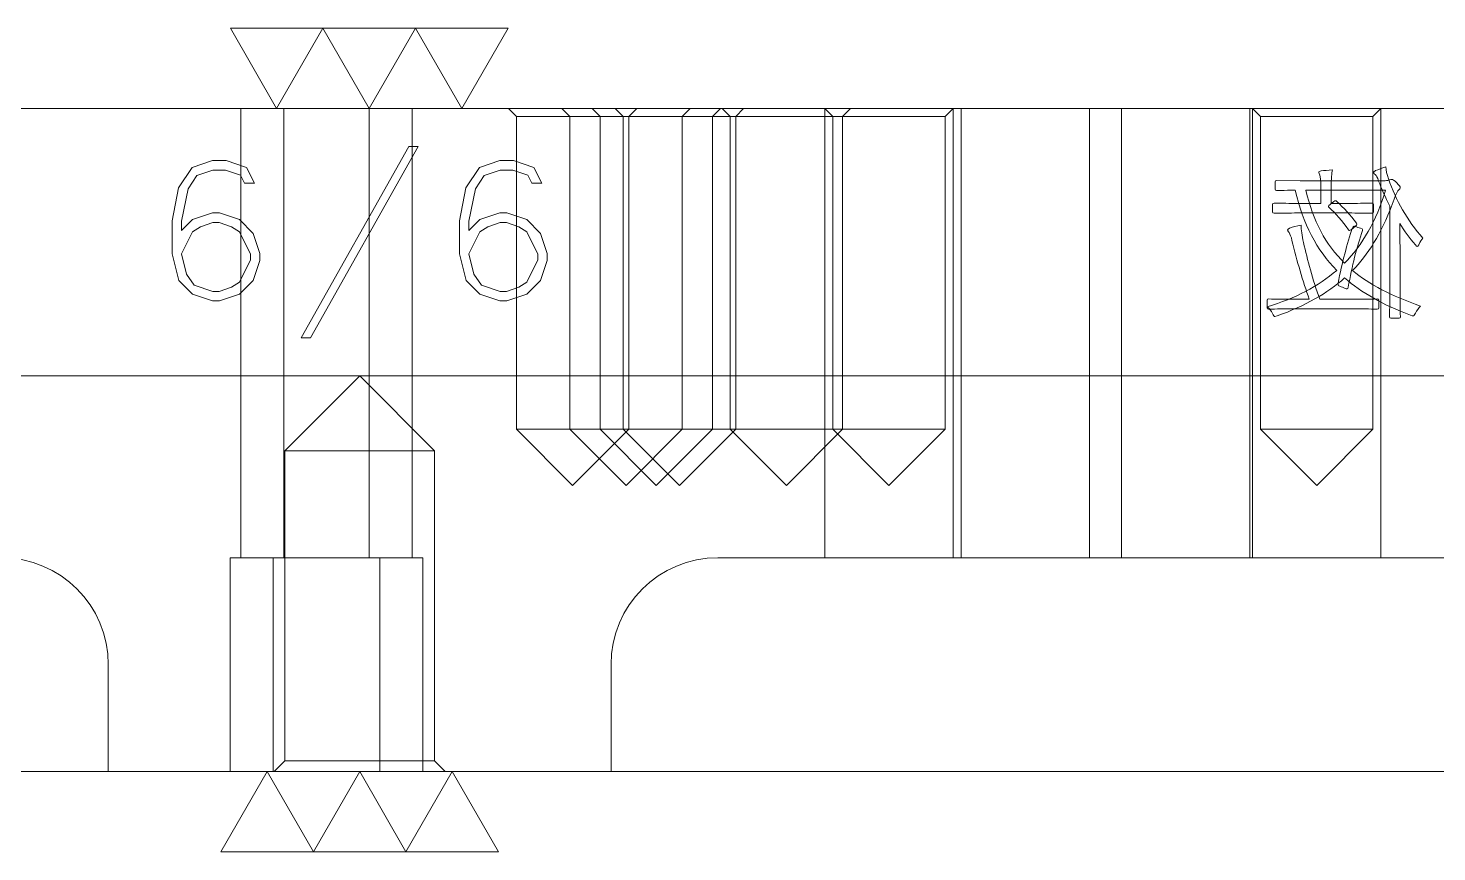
# Model space of a CAD drawing. Header units: millimetres. Extents: x 7176 to 10197, y 11773 to 13427.
# Drawn here: x 7967.5 to 8099.2, y 11773.3 to 11850.3 of the extents above; entities that cross this region are included whole.
import ezdxf

# ---------------------------------------------------------------- set-up
doc = ezdxf.new("R2010")
doc.units = ezdxf.units.MM
doc.linetypes.add('DASHED', pattern=[0])
for name, color, linetype, lineweight in [('DIE', 20, 'Continuous', 20), ('DIM', 4, 'Continuous', 20), ('LP', 40, 'Continuous', 20)]:
    doc.layers.add(name, color=color, linetype=linetype, lineweight=lineweight)

msp = doc.modelspace()

# ---------------------------------------------------------------- linework, layer by layer
at = {"layer": 'DIE', "color": 1, "linetype": 'Continuous', "lineweight": 5}
for points in [[(8012.369, 11850.281), (8008.039, 11842.781), (8003.708, 11850.281), (7999.378, 11842.781), (7995.048, 11850.281), (7990.718, 11842.781), (7986.388, 11850.281), (8012.369, 11850.281)], [(7985.488, 11773.281), (7989.818, 11780.781), (7994.148, 11773.281), (7998.478, 11780.781), (8002.808, 11773.281), (8007.138, 11780.781), (8011.469, 11773.281), (7985.488, 11773.281)]]:
    msp.add_lwpolyline(points, close=True, dxfattribs=at)
at = {"layer": 'DIM', "color": 252, "linetype": 'DASHED', "lineweight": 5}
msp.add_lwpolyline([(7198.478, 11842.781), (7198.478, 11780.781), (8798.478, 11780.781), (8798.478, 11842.781)], close=True, dxfattribs=at)
at = {"layer": 'LP', "color": 135, "linetype": 'Continuous', "lineweight": 5}
msp.add_line((8798.478, 11842.781), (7198.478, 11842.781), dxfattribs=at)
at = {"layer": 'LP', "color": 1, "linetype": 'DASHED', "lineweight": 5, "ltscale": 1.70264}
for p, q in [((7987.378, 11842.781), (7987.378, 11800.781)), ((7991.378, 11842.781), (7991.378, 11800.781)), ((7999.378, 11800.781), (7999.378, 11842.781)), ((8003.378, 11800.781), (8003.378, 11842.781)), ((8041.958, 11842.781), (8041.958, 11800.781)), ((8053.958, 11800.781), (8053.958, 11842.781)), ((8054.703, 11842.781), (8054.703, 11800.781)), ((8066.703, 11800.781), (8066.703, 11842.781)), ((8069.703, 11842.781), (8069.703, 11800.781)), ((8081.703, 11800.781), (8081.703, 11842.781)), ((8081.958, 11842.781), (8081.958, 11800.781)), ((8093.958, 11800.781), (8093.958, 11842.781))]:
    msp.add_line(p, q, dxfattribs=at)
at = {"layer": 'LP', "color": 5, "linetype": 'DASHED', "lineweight": 5, "ltscale": 1.70264}
for p, q in [((8012.378, 11842.781), (8013.125, 11842.034)), ((8017.378, 11842.781), (8018.125, 11842.034)), ((8020.203, 11842.781), (8020.95, 11842.034)), ((8022.378, 11842.781), (8023.125, 11842.034)), ((8023.631, 11842.034), (8024.378, 11842.781)), ((8028.631, 11842.034), (8029.378, 11842.781)), ((8031.456, 11842.034), (8032.203, 11842.781)), ((8032.378, 11842.781), (8033.125, 11842.034)), ((8033.631, 11842.034), (8034.378, 11842.781)), ((8041.958, 11842.781), (8042.705, 11842.034)), ((8043.631, 11842.034), (8044.378, 11842.781)), ((8053.211, 11842.034), (8053.958, 11842.781)), ((8081.958, 11842.781), (8082.705, 11842.034)), ((8093.211, 11842.034), (8093.958, 11842.781)), ((8013.125, 11842.034), (8013.125, 11812.781)), ((8020.95, 11842.034), (8013.125, 11842.034)), ((8018.125, 11842.034), (8018.125, 11812.781)), ((8020.95, 11842.034), (8020.95, 11812.781)), ((8031.456, 11842.034), (8020.95, 11842.034)), ((8023.125, 11842.034), (8023.125, 11812.781)), ((8023.631, 11812.781), (8023.631, 11842.034)), ((8028.631, 11812.781), (8028.631, 11842.034)), ((8031.456, 11812.781), (8031.456, 11842.034)), ((8033.631, 11842.034), (8031.456, 11842.034)), ((8033.125, 11842.034), (8033.125, 11812.781)), ((8033.631, 11812.781), (8033.631, 11842.034)), ((8043.631, 11842.034), (8033.631, 11842.034)), ((8042.705, 11842.034), (8042.705, 11812.781)), ((8043.631, 11812.781), (8043.631, 11842.034)), ((8053.211, 11842.034), (8043.631, 11842.034)), ((8053.211, 11812.781), (8053.211, 11842.034)), ((8082.705, 11842.034), (8082.705, 11812.781)), ((8093.211, 11842.034), (8082.705, 11842.034)), ((8093.211, 11812.781), (8093.211, 11842.034)), ((7998.478, 11817.784), (7991.475, 11810.781)), ((8005.481, 11810.781), (7998.478, 11817.784)), ((8013.125, 11812.781), (8018.378, 11807.528)), ((8013.125, 11812.781), (8020.95, 11812.781)), ((8018.125, 11812.781), (8023.378, 11807.528)), ((8018.378, 11807.528), (8023.631, 11812.781)), ((8020.95, 11812.781), (8026.203, 11807.528)), ((8020.95, 11812.781), (8031.456, 11812.781)), ((8023.125, 11812.781), (8028.378, 11807.528)), ((8023.378, 11807.528), (8028.631, 11812.781)), ((8026.203, 11807.528), (8031.456, 11812.781)), ((8028.378, 11807.528), (8033.631, 11812.781)), ((8031.456, 11812.781), (8033.631, 11812.781)), ((8033.125, 11812.781), (8038.378, 11807.528)), ((8033.631, 11812.781), (8043.631, 11812.781)), ((8038.378, 11807.528), (8043.631, 11812.781)), ((8042.705, 11812.781), (8047.958, 11807.528)), ((8043.631, 11812.781), (8053.211, 11812.781)), ((8047.958, 11807.528), (8053.211, 11812.781)), ((8082.705, 11812.781), (8087.958, 11807.528)), ((8082.705, 11812.781), (8093.211, 11812.781)), ((8087.958, 11807.528), (8093.211, 11812.781)), ((7991.475, 11810.781), (7991.475, 11781.778)), ((8005.481, 11810.781), (7991.475, 11810.781)), ((8005.481, 11781.778), (8005.481, 11810.781)), ((7991.475, 11781.778), (7990.478, 11780.781)), ((7991.475, 11781.778), (8005.481, 11781.778)), ((8006.478, 11780.781), (8005.481, 11781.778))]:
    msp.add_line(p, q, dxfattribs=at)
at = {"layer": 'LP', "color": 123, "linetype": 'Continuous', "lineweight": 5}
for p, q in [((8003.089, 11839.225), (7993.022, 11821.337)), ((7993.875, 11821.337), (8003.935, 11839.225)), ((8003.935, 11839.225), (8003.089, 11839.225)), ((7982.822, 11837.266), (7981.543, 11835.365)), ((7984.724, 11837.898), (7982.822, 11837.266)), ((7983.257, 11836.499), (7984.758, 11837.011)), ((7985.986, 11837.898), (7984.724, 11837.898)), ((7984.758, 11837.011), (7985.943, 11837.011)), ((7985.943, 11837.011), (7987.325, 11836.533)), ((7987.905, 11837.266), (7985.986, 11837.898)), ((7988.638, 11835.783), (7987.905, 11837.266)), ((8009.683, 11837.266), (8008.404, 11835.365)), ((8011.585, 11837.898), (8009.683, 11837.266)), ((8010.118, 11836.499), (8011.619, 11837.011)), ((8012.847, 11837.898), (8011.585, 11837.898)), ((8011.619, 11837.011), (8012.804, 11837.011)), ((8012.804, 11837.011), (8014.186, 11836.533)), ((8014.765, 11837.266), (8012.847, 11837.898)), ((8015.499, 11835.783), (8014.765, 11837.266)), ((7982.438, 11835.262), (7983.257, 11836.499)), ((7987.325, 11836.533), (7987.708, 11835.783)), ((7987.708, 11835.783), (7988.638, 11835.783)), ((8009.299, 11835.262), (8010.118, 11836.499)), ((8014.186, 11836.533), (8014.569, 11835.783)), ((8014.569, 11835.783), (8015.499, 11835.783)), ((8086.419, 11836.022), (8084.204, 11836.053)), ((7981.543, 11835.365), (7980.937, 11832.278)), ((7981.824, 11832.235), (7982.438, 11835.262)), ((8008.404, 11835.365), (8007.798, 11832.278)), ((8008.685, 11832.235), (8009.299, 11835.262)), ((8086.942, 11835.138), (8094.394, 11835.138)), ((7984.724, 11833.011), (7982.839, 11832.38)), ((7985.372, 11833.011), (7984.724, 11833.011)), ((7987.257, 11832.38), (7985.372, 11833.011)), ((8011.585, 11833.011), (8009.7, 11832.38)), ((8012.233, 11833.011), (8011.585, 11833.011)), ((8014.117, 11832.38), (8012.233, 11833.011)), ((8089.557, 11834.069), (8089.195, 11833.784)), ((7980.937, 11832.278), (7980.937, 11829.182)), ((7982.839, 11832.38), (7981.824, 11831.365)), ((7981.824, 11831.365), (7981.824, 11832.235)), ((7982.856, 11831.246), (7983.59, 11831.715)), ((7983.59, 11831.715), (7984.758, 11832.116)), ((7984.758, 11832.116), (7985.338, 11832.116)), ((7985.338, 11832.116), (7986.506, 11831.715)), ((7986.506, 11831.715), (7987.239, 11831.246)), ((7988.536, 11831.101), (7987.257, 11832.38)), ((8007.798, 11832.278), (8007.798, 11829.182)), ((8009.7, 11832.38), (8008.685, 11831.365)), ((8008.685, 11831.365), (8008.685, 11832.235)), ((8009.717, 11831.246), (8010.45, 11831.715)), ((8010.45, 11831.715), (8011.619, 11832.116)), ((8011.619, 11832.116), (8012.199, 11832.116)), ((8012.199, 11832.116), (8013.367, 11831.715)), ((8013.367, 11831.715), (8014.1, 11831.246)), ((8015.396, 11831.101), (8014.117, 11832.38)), ((8091.21, 11831.47), (8091.587, 11831.769)), ((7981.824, 11829.182), (7982.856, 11831.246)), ((7987.239, 11831.246), (7988.271, 11829.165)), ((7989.158, 11829.216), (7988.536, 11831.101)), ((8008.685, 11829.182), (8009.717, 11831.246)), ((8014.1, 11831.246), (8015.132, 11829.165)), ((8016.019, 11829.216), (8015.396, 11831.101)), ((7980.937, 11829.182), (7981.56, 11826.683)), ((7982.293, 11827.297), (7981.824, 11829.182)), ((7988.271, 11829.165), (7988.271, 11828.628)), ((7989.158, 11828.568), (7989.158, 11829.216)), ((8007.798, 11829.182), (8008.421, 11826.683)), ((8009.154, 11827.297), (8008.685, 11829.182)), ((8015.132, 11829.165), (8015.132, 11828.628)), ((8016.019, 11828.568), (8016.019, 11829.216)), ((7988.271, 11828.628), (7987.239, 11826.547)), ((7988.536, 11826.683), (7989.158, 11828.568)), ((8015.132, 11828.628), (8014.1, 11826.547)), ((8015.396, 11826.683), (8016.019, 11828.568)), ((7981.56, 11826.683), (7982.839, 11825.413)), ((7982.993, 11826.266), (7982.293, 11827.297)), ((7984.758, 11825.669), (7982.993, 11826.266)), ((7987.239, 11826.547), (7986.506, 11826.078)), ((7987.257, 11825.413), (7988.536, 11826.683)), ((8008.421, 11826.683), (8009.7, 11825.413)), ((8009.853, 11826.266), (8009.154, 11827.297)), ((8011.619, 11825.669), (8009.853, 11826.266)), ((8014.1, 11826.547), (8013.367, 11826.078)), ((8014.117, 11825.413), (8015.396, 11826.683)), ((7982.839, 11825.413), (7984.724, 11824.782)), ((7985.338, 11825.669), (7984.758, 11825.669)), ((7986.506, 11826.078), (7985.338, 11825.669)), ((7985.372, 11824.782), (7987.257, 11825.413)), ((8009.7, 11825.413), (8011.585, 11824.782)), ((8012.199, 11825.669), (8011.619, 11825.669)), ((8013.367, 11826.078), (8012.199, 11825.669)), ((8012.233, 11824.782), (8014.117, 11825.413)), ((7984.724, 11824.782), (7985.372, 11824.782)), ((8011.585, 11824.782), (8012.233, 11824.782)), ((8084.043, 11823.325), (8084.266, 11823.387)), ((7993.022, 11821.337), (7993.875, 11821.337))]:
    msp.add_line(p, q, dxfattribs=at)
at = {"layer": 'LP', "color": 123, "linetype": 'DASHED', "lineweight": 5, "ltscale": 1.70264}
msp.add_line((8084.073, 11835.244), (8084.073, 11835.251), dxfattribs=at)
at = {"layer": 'LP', "color": 31, "linetype": 'Continuous', "lineweight": 5}
for p, q in [((8798.478, 11817.781), (7198.478, 11817.781)), ((8031.978, 11800.781), (8194.978, 11800.781)), ((7974.978, 11780.781), (7974.978, 11790.781)), ((8021.978, 11790.781), (8021.978, 11780.781)), ((7974.978, 11780.781), (8021.978, 11780.781))]:
    msp.add_line(p, q, dxfattribs=at)
at = {"layer": 'LP', "color": 31, "linetype": 'DASHED', "lineweight": 5, "ltscale": 1.70264}
for p, q in [((7986.378, 11800.781), (7986.378, 11780.781)), ((7990.378, 11800.781), (7986.378, 11800.781)), ((7990.378, 11800.781), (7990.378, 11780.781)), ((8004.378, 11800.781), (7990.378, 11800.781)), ((8000.378, 11780.781), (8000.378, 11800.781)), ((8004.378, 11780.781), (8004.378, 11800.781))]:
    msp.add_line(p, q, dxfattribs=at)
at = {"layer": 'LP', "color": 31, "linetype": 'Continuous', "lineweight": 5}
for centre, start, end in [((7964.978, 11790.781), 0, 90), ((8031.978, 11790.781), 90, 180)]:
    msp.add_arc(centre, 10, start, end, dxfattribs=at)
at = {"layer": 'LP', "color": 123, "linetype": 'DASHED', "lineweight": 5, "ltscale": 1.70264}
for points, knots in [([(8088.357, 11836.93), (8088.219, 11836.914), (8088.149, 11836.868), (8088.149, 11836.73), (8088.178, 11836.645), (8088.234, 11836.538)], [0, 0, 0, 0, 0.5555556, 0.5555556, 1, 1, 1, 1]), ([(8089.311, 11833.892), (8089.311, 11834.402), (8089.311, 11834.912), (8089.311, 11836.207), (8089.347, 11836.743), (8089.418, 11837.03)], [0, 0, 0, 0, 0.3940594, 0.3940594, 1, 1, 1, 1]), ([(8093.456, 11836.968), (8093.338, 11836.917), (8093.279, 11836.858), (8093.279, 11836.72), (8093.328, 11836.653), (8093.425, 11836.591)], [0, 0, 0, 0, 0.4814757, 0.4814757, 1, 1, 1, 1]), ([(8088.234, 11836.538), (8088.306, 11836.363), (8088.342, 11836.027), (8088.342, 11834.984), (8088.342, 11834.438), (8088.342, 11833.892)], [0, 0, 0, 0, 0.4766581, 0.4766581, 1, 1, 1, 1]), ([(8083.966, 11833.923), (8083.873, 11833.923), (8083.827, 11833.882), (8083.827, 11833.566), (8083.827, 11833.333), (8083.827, 11833.018), (8083.873, 11832.977), (8083.966, 11832.977)], [0, 0, 0, 0, 0.206451, 0.206451, 0.7935475, 0.7935475, 1, 1, 1, 1]), ([(8093.133, 11832.977), (8093.22, 11832.977), (8093.264, 11833.018), (8093.264, 11833.333), (8093.264, 11833.566), (8093.264, 11833.882), (8093.22, 11833.923), (8093.133, 11833.923)], [0, 0, 0, 0, 0.2064525, 0.2064525, 0.793549, 0.793549, 1, 1, 1, 1]), ([(8085.412, 11831.577), (8085.294, 11831.536), (8085.235, 11831.48), (8085.235, 11831.377), (8085.278, 11831.298), (8085.365, 11831.17)], [0, 0, 0, 0, 0.6999988, 0.6999988, 1, 1, 1, 1]), ([(8088.234, 11824.933), (8087.578, 11826.814), (8087.086, 11828.591), (8086.575, 11830.906), (8086.498, 11831.447), (8086.488, 11831.877)], [0, 0, 0, 0, 0.7186856, 0.7186856, 1, 1, 1, 1]), ([(8091.556, 11831.739), (8091.5, 11831.759), (8091.459, 11831.769), (8091.387, 11831.769), (8091.349, 11831.734), (8091.318, 11831.662)], [0, 0, 0, 0, 0.3571436, 0.3571436, 1, 1, 1, 1]), ([(8092.233, 11831.377), (8092.238, 11831.403), (8092.241, 11831.426), (8092.241, 11831.493), (8092.176, 11831.535), (8091.884, 11831.631), (8091.72, 11831.685), (8091.556, 11831.739)], [0, 0, 0, 0, 0.1629524, 0.1629524, 0.5295882, 0.5295882, 1, 1, 1, 1]), ([(8095.74, 11825.756), (8095.74, 11827.089), (8095.74, 11828.422), (8095.74, 11830.257), (8095.73, 11831.013), (8095.709, 11832.023)], [0, 0, 0, 0, 0.7262572, 0.7262572, 1, 1, 1, 1]), ([(8097.178, 11830.024), (8097.265, 11829.916), (8097.321, 11829.862), (8097.378, 11829.862), (8097.427, 11829.921), (8097.493, 11830.039)], [0, 0, 0, 0, 0.4545474, 0.4545474, 1, 1, 1, 1]), ([(8089.949, 11826.432), (8089.939, 11826.391), (8089.934, 11826.361), (8089.934, 11826.273), (8089.993, 11826.214), (8090.11, 11826.163)], [0, 0, 0, 0, 0.2352913, 0.2352913, 1, 1, 1, 1]), ([(8083.458, 11824.963), (8083.376, 11824.963), (8083.335, 11824.922), (8083.335, 11824.607), (8083.335, 11824.374), (8083.335, 11824.059), (8083.376, 11824.018), (8083.458, 11824.018)], [0, 0, 0, 0, 0.2064522, 0.2064522, 0.7935478, 0.7935478, 1, 1, 1, 1]), ([(8093.617, 11824.018), (8093.704, 11824.018), (8093.748, 11824.059), (8093.748, 11824.374), (8093.748, 11824.607), (8093.748, 11824.922), (8093.704, 11824.963), (8093.617, 11824.963)], [0, 0, 0, 0, 0.2064522, 0.2064522, 0.7935478, 0.7935478, 1, 1, 1, 1]), ([(8094.763, 11823.295), (8094.763, 11823.213), (8094.802, 11823.172), (8095.135, 11823.172), (8095.391, 11823.172), (8095.648, 11823.172)], [0, 0, 0, 0, 0.2307692, 0.2307692, 1, 1, 1, 1])]:
    msp.add_open_spline(points, degree=3, knots=knots, dxfattribs=at)
for points in [[(8089.418, 11837.03), (8088.977, 11837.009), (8088.624, 11836.976), (8088.357, 11836.93)], [(8094.417, 11837.314), (8094.017, 11837.196), (8093.697, 11837.081), (8093.456, 11836.968)], [(8094.671, 11836.207), (8094.517, 11836.632), (8094.432, 11837.002), (8094.417, 11837.314)], [(8093.425, 11836.591), (8093.517, 11836.525), (8093.622, 11836.325), (8093.74, 11835.992)], [(8093.74, 11835.992), (8094.007, 11835.284), (8094.358, 11834.497), (8094.794, 11833.631)], [(8097.885, 11830.647), (8096.419, 11832.323), (8095.348, 11834.177), (8094.671, 11836.207)], [(8083.827, 11833.757), (8083.827, 11833.761), (8083.827, 11833.765), (8083.827, 11833.768)], [(8086.158, 11833.892), (8085.427, 11833.902), (8084.696, 11833.913), (8083.966, 11833.923)], [(8083.966, 11832.977), (8084.696, 11832.987), (8085.427, 11832.997), (8086.158, 11833.008)], [(8088.342, 11833.892), (8087.614, 11833.892), (8086.886, 11833.892), (8086.158, 11833.892)], [(8086.158, 11833.008), (8087.76, 11833.008), (8089.362, 11833.008), (8090.964, 11833.008)], [(8090.964, 11833.892), (8090.413, 11833.892), (8089.862, 11833.892), (8089.311, 11833.892)], [(8093.133, 11833.923), (8092.41, 11833.913), (8091.687, 11833.902), (8090.964, 11833.892)], [(8090.964, 11833.008), (8091.687, 11832.997), (8092.41, 11832.987), (8093.133, 11832.977)], [(8093.264, 11833.783), (8093.264, 11833.758), (8093.264, 11833.732), (8093.264, 11833.707)], [(8093.264, 11833.138), (8093.264, 11833.133), (8093.264, 11833.127), (8093.264, 11833.122)], [(8094.794, 11833.631), (8094.794, 11831.006), (8094.794, 11828.381), (8094.794, 11825.756)], [(8086.488, 11831.877), (8086.083, 11831.8), (8085.724, 11831.7), (8085.412, 11831.577)], [(8091.318, 11831.662), (8090.785, 11830.119), (8090.328, 11828.375), (8089.949, 11826.432)], [(8095.709, 11832.023), (8096.14, 11831.331), (8096.629, 11830.665), (8097.178, 11830.024)], [(8085.365, 11831.17), (8085.478, 11831.011), (8085.568, 11830.77), (8085.635, 11830.447)], [(8085.635, 11830.447), (8086.111, 11828.473), (8086.652, 11826.635), (8087.257, 11824.933)], [(8090.895, 11826.063), (8091.254, 11828.047), (8091.7, 11829.819), (8092.233, 11831.377)], [(8097.493, 11830.039), (8097.621, 11830.316), (8097.752, 11830.519), (8097.885, 11830.647)], [(8085.681, 11824.933), (8084.94, 11824.943), (8084.199, 11824.953), (8083.458, 11824.963)], [(8090.11, 11826.163), (8090.277, 11826.094), (8090.444, 11826.025), (8090.61, 11825.956)], [(8090.61, 11825.956), (8090.692, 11825.92), (8090.751, 11825.902), (8090.787, 11825.902)], [(8090.787, 11825.902), (8090.838, 11825.902), (8090.874, 11825.956), (8090.895, 11826.063)], [(8093.617, 11824.963), (8092.874, 11824.953), (8092.13, 11824.943), (8091.387, 11824.933)], [(8094.794, 11825.756), (8094.784, 11824.935), (8094.773, 11824.115), (8094.763, 11823.295)], [(8095.771, 11823.295), (8095.76, 11824.115), (8095.75, 11824.935), (8095.74, 11825.756)], [(8083.335, 11824.802), (8083.335, 11824.812), (8083.335, 11824.822), (8083.335, 11824.832)], [(8083.458, 11824.018), (8084.199, 11824.028), (8084.94, 11824.038), (8085.681, 11824.048)], [(8087.257, 11824.933), (8086.732, 11824.933), (8086.206, 11824.933), (8085.681, 11824.933)], [(8085.681, 11824.048), (8087.583, 11824.048), (8089.485, 11824.048), (8091.387, 11824.048)], [(8091.387, 11824.933), (8090.336, 11824.933), (8089.285, 11824.933), (8088.234, 11824.933)], [(8091.387, 11824.048), (8092.13, 11824.038), (8092.874, 11824.028), (8093.617, 11824.018)], [(8095.648, 11823.172), (8095.73, 11823.172), (8095.771, 11823.213), (8095.771, 11823.295)]]:
    msp.add_open_spline(points, degree=3, dxfattribs=at)
at = {"layer": 'LP', "color": 123, "linetype": 'Continuous', "lineweight": 5}
for points, knots in [([(8084.204, 11836.053), (8084.117, 11836.053), (8084.073, 11836.012), (8084.073, 11835.697), (8084.073, 11835.463), (8084.073, 11835.148), (8084.117, 11835.107), (8084.204, 11835.107)], [0, 0, 0, 0, 0.2064498, 0.2064498, 0.7935472, 0.7935472, 1, 1, 1, 1]), ([(8094.771, 11836.099), (8094.668, 11836.048), (8094.527, 11836.022), (8091.705, 11836.022), (8089.062, 11836.022), (8086.419, 11836.022)], [0, 0, 0, 0, 0.0635784, 0.0635784, 1, 1, 1, 1]), ([(8095.432, 11835.83), (8095.207, 11836.04), (8095.048, 11836.145), (8094.909, 11836.145), (8094.848, 11836.13), (8094.771, 11836.099)], [0, 0, 0, 0, 0.6666667, 0.6666667, 1, 1, 1, 1]), ([(8095.624, 11835.169), (8095.717, 11835.23), (8095.763, 11835.305), (8095.763, 11835.463), (8095.653, 11835.61), (8095.432, 11835.83)], [0, 0, 0, 0, 0.5483908, 0.5483908, 1, 1, 1, 1]), ([(8084.204, 11835.107), (8084.335, 11835.11), (8084.466, 11835.112), (8084.986, 11835.122), (8085.432, 11835.133), (8085.935, 11835.138)], [0, 0, 0, 0, 0.2512027, 0.2512027, 1, 1, 1, 1]), ([(8091.302, 11827.624), (8091.392, 11827.719), (8091.482, 11827.814), (8092.977, 11829.395), (8094.184, 11831.531), (8095.209, 11834.3)], [0, 0, 0, 0, 0.059993, 0.059993, 1, 1, 1, 1]), ([(8089.195, 11833.784), (8089.098, 11833.718), (8089.049, 11833.666), (8089.049, 11833.605), (8089.07, 11833.572), (8089.111, 11833.531)], [0, 0, 0, 0, 0.5833203, 0.5833203, 1, 1, 1, 1]), ([(8089.826, 11834.084), (8089.775, 11834.125), (8089.736, 11834.146), (8089.675, 11834.146), (8089.623, 11834.12), (8089.557, 11834.069)], [0, 0, 0, 0, 0.4166614, 0.4166614, 1, 1, 1, 1]), ([(8091.587, 11831.769), (8091.674, 11831.836), (8091.718, 11831.893), (8091.718, 11831.969), (8091.7, 11832.008), (8091.664, 11832.054)], [0, 0, 0, 0, 0.6, 0.6, 1, 1, 1, 1]), ([(8096.724, 11823.448), (8096.868, 11823.407), (8096.947, 11823.387), (8097.034, 11823.387), (8097.111, 11823.472), (8097.193, 11823.641)], [0, 0, 0, 0, 0.1764714, 0.1764714, 1, 1, 1, 1])]:
    msp.add_open_spline(points, degree=3, knots=knots, dxfattribs=at)
for points in [[(8085.935, 11835.138), (8086.678, 11832.005), (8087.975, 11829.506), (8089.826, 11827.64)], [(8090.549, 11828.316), (8088.795, 11830.024), (8087.593, 11832.298), (8086.942, 11835.138)], [(8094.394, 11835.138), (8093.502, 11832.262), (8092.22, 11829.988), (8090.549, 11828.316)], [(8095.209, 11834.3), (8095.373, 11834.807), (8095.512, 11835.097), (8095.624, 11835.169)], [(8089.111, 11833.531), (8089.731, 11832.956), (8090.336, 11832.254), (8090.926, 11831.423)], [(8091.664, 11832.054), (8091.105, 11832.808), (8090.492, 11833.484), (8089.826, 11834.084)], [(8090.926, 11831.423), (8090.956, 11831.377), (8090.987, 11831.354), (8091.018, 11831.354)], [(8091.018, 11831.354), (8091.054, 11831.354), (8091.118, 11831.393), (8091.21, 11831.47)], [(8089.826, 11827.64), (8088.113, 11826.153), (8085.95, 11825.02), (8083.335, 11824.241)], [(8097.67, 11824.302), (8094.958, 11825.235), (8092.835, 11826.343), (8091.302, 11827.624)], [(8084.266, 11823.387), (8086.855, 11824.315), (8088.954, 11825.497), (8090.564, 11826.932)], [(8090.564, 11826.932), (8092.138, 11825.558), (8094.191, 11824.397), (8096.724, 11823.448)], [(8083.335, 11824.241), (8083.525, 11824.077), (8083.686, 11823.861), (8083.82, 11823.595)], [(8097.193, 11823.641), (8097.321, 11823.892), (8097.48, 11824.112), (8097.67, 11824.302)], [(8083.82, 11823.595), (8083.912, 11823.415), (8083.986, 11823.325), (8084.043, 11823.325)]]:
    msp.add_open_spline(points, degree=3, dxfattribs=at)

doc.saveas('drawing.dxf')
